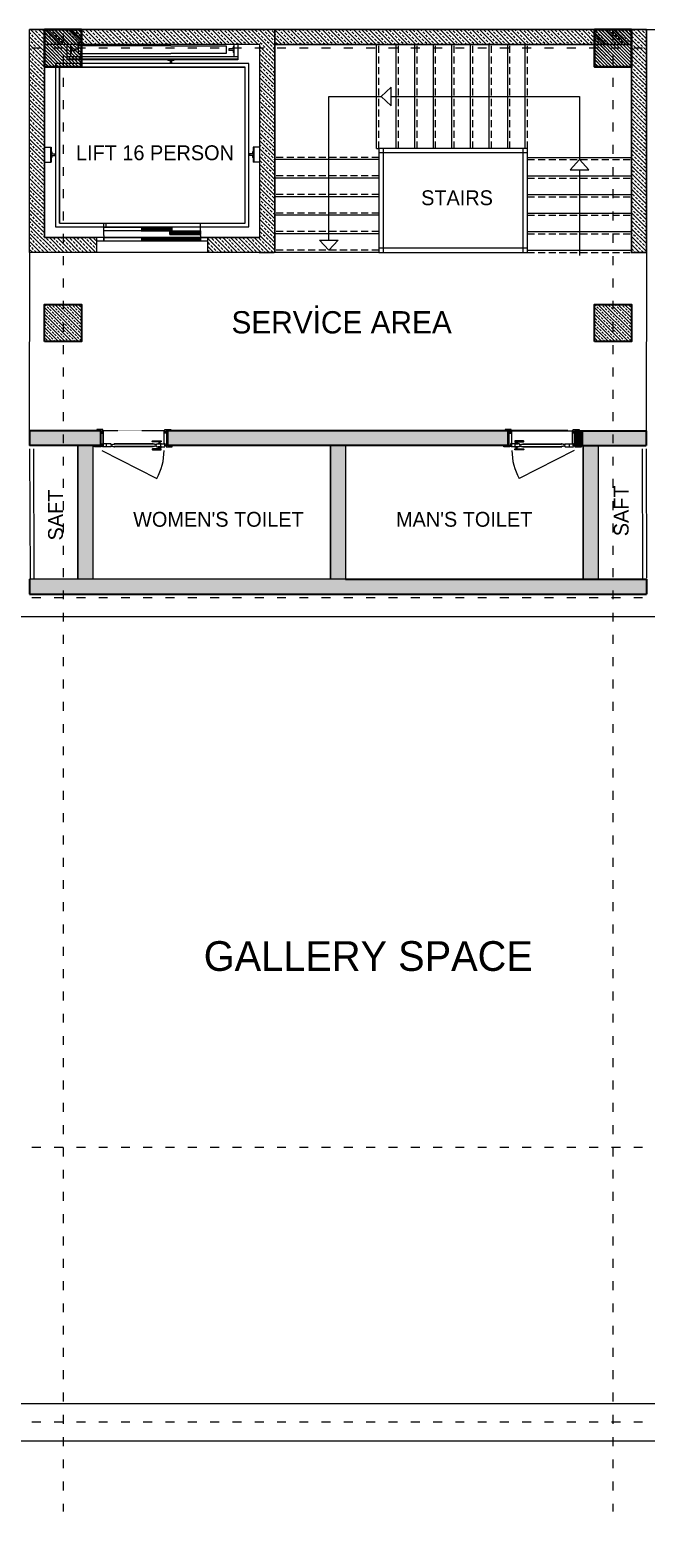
# Model space of a CAD drawing. Header units: millimetres. Extents: x 626118 to 667468, y 4481694 to 4492717.
# Drawn here: x 647510 to 648340, y 4482731 to 4484726 of the extents above; entities that cross this region are included whole.
import ezdxf

# ---------------------------------------------------------------- set-up
doc = ezdxf.new("R2010")
doc.units = ezdxf.units.MM
for name, pattern in [('ACAD_ISO03W100', [30, 12, -18]), ('DASHED', [19.05, 12.7, -6.35]), ('DUZ', [500, 500]), ('HIDDEN', [0.375, 0.25, -0.125])]:
    doc.linetypes.add(name, pattern=pattern)
doc.layers.get('0').update_dxf_attribs({"color": 1, "linetype": 'DUZ'})
for name, color, linetype in [('3K', 4, 'Continuous'), ('a-door', 2, 'Continuous'), ('GOLGE', 8, 'HIDDEN'), ('GÖLGE', 8, 'DASHED'), ('KAPIACI1', 252, 'Continuous'), ('KOLTAR_F', 145, 'Continuous'), ('LOGO', 7, 'Continuous'), ('TR', 8, 'Continuous')]:
    doc.layers.add(name, color=color, linetype=linetype)
for name, color, linetype, lineweight in [('A-ANNO-PATT-4', 173, 'Continuous', 5), ('Area', 41, 'Continuous', 25), ('DUVAR', 7, 'Continuous', 35), ('iç duvar', 7, 'Continuous', 50), ('KOLON_F', 3, 'Continuous', 35)]:
    doc.layers.add(name, color=color, linetype=linetype, lineweight=lineweight)
pattern_1 = [(360, (441055.067, 4685186.32), (8e-16, 1.5875), [])]

msp = doc.modelspace()

# ---------------------------------------------------------------- hatches: boundary and pattern name
h = msp.add_hatch()
h.set_pattern_fill('ANSI33', color=252, scale=30, angle=90)
h.set_pattern_definition([(135, (5167145.701, 3737933.228), (-5.303300859, -5.303300859), []), (135, (5167145.701, 3737938.531), (-5.303300859, -5.303300859), [3.75, -1.875])])
h.paths.add_polyline_path([(647599.54, 4484445.81), (647599.54, 4484425.81), (647509.54, 4484425.81), (647509.54, 4484725.81), (647839.54, 4484725.81), (647839.54, 4484425.81), (647749.54, 4484425.81), (647749.54, 4484445.81), (647819.54, 4484445.81), (647819.54, 4484705.81), (647529.54, 4484705.81), (647529.54, 4484445.81)])
h = msp.add_hatch()
h.set_pattern_fill('ANSI33', color=252, scale=30, angle=90)
h.set_pattern_definition([(135, (5168407.825, 3737933.228), (-5.303300859, -5.303300859), []), (135, (5168407.825, 3737938.531), (-5.303300859, -5.303300859), [3.75, -1.875])])
h.paths.add_polyline_path([(647839.54, 4484705.81), (647839.54, 4484725.81), (648339.54, 4484725.81), (648339.54, 4484425.81), (648319.54, 4484425.81), (648319.54, 4484705.81)])
h = msp.add_hatch(color=33)
h.dxf.hatch_style = 1
h.paths.add_polyline_path([(647596.35, 4484165.81), (647509.54, 4484165.81), (647509.54, 4484185.81), (647604.97, 4484185.81), (647604.82, 4484165.81)])
h = msp.add_hatch(color=33)
h.dxf.hatch_style = 1
h.paths.add_polyline_path([(647695.32, 4484185.81), (648153.76, 4484185.81), (648153.76, 4484165.81), (647695.32, 4484165.81)])
h = msp.add_hatch(color=33)
h.dxf.hatch_style = 1
h.paths.add_polyline_path([(648252.74, 4484165.81), (648254.54, 4484165.81), (648254.54, 4484185.81), (648244.11, 4484185.81), (648244.26, 4484165.81)])
h = msp.add_hatch(color=33)
h.dxf.hatch_style = 1
h.paths.add_polyline_path([(648254.07, 4484165.81), (648254.07, 4484185.81), (648339.07, 4484185.81), (648339.07, 4484165.81)])
h = msp.add_hatch(color=33)
h.dxf.hatch_style = 1
h.paths.add_polyline_path([(647574.54, 4484165.81), (647594.54, 4484165.81), (647594.54, 4483985.81), (647574.54, 4483985.81)])
h = msp.add_hatch(color=33)
h.dxf.hatch_style = 1
h.paths.add_polyline_path([(647914.54, 4484165.81), (647934.54, 4484165.81), (647934.54, 4483985.81), (647914.54, 4483985.81)])
h = msp.add_hatch(color=33)
h.dxf.hatch_style = 1
h.paths.add_polyline_path([(648254.54, 4484165.81), (648274.54, 4484165.81), (648274.54, 4483985.81), (648254.54, 4483985.81)])
msp.add_hatch(color=33).paths.add_polyline_path([(648339.54, 4483985.81), (647509.54, 4483985.81), (647509.54, 4483965.81), (648339.54, 4483965.81)])
at = {"layer": 'KOLTAR_F'}
h = msp.add_hatch(dxfattribs=at)
h.set_pattern_fill('ANSI33', color=256, angle=90, style=0)
h.set_pattern_definition([(135, (5151062.0106, 3824092.33), (-4.4901280605, -4.4901280605), []), (135, (5151062.0106, 3824096.8204), (-4.4901280605, -4.4901280605), [3.175, -1.5875])])
h.paths.add_polyline_path([(647579.54, 4484675.81), (647579.54, 4484725.81), (647529.54, 4484725.81), (647529.54, 4484675.81)])
h = msp.add_hatch(dxfattribs=at)
h.set_pattern_fill('ANSI33', color=256, angle=90, style=0)
h.set_pattern_definition([(135, (5151942.0106, 3824092.33), (-4.4901280605, -4.4901280605), []), (135, (5151942.0106, 3824096.8204), (-4.4901280605, -4.4901280605), [3.175, -1.5875])])
h.paths.add_polyline_path([(647529.54, 4484675.81), (647529.54, 4484725.81), (647579.54, 4484725.81), (647579.54, 4484675.81)])
h = msp.add_hatch(dxfattribs=at)
h.set_pattern_fill('ANSI33', color=256, angle=90, style=0)
h.set_pattern_definition([(135, (5151802.0106, 3824092.33), (-4.4901280605, -4.4901280605), []), (135, (5151802.0106, 3824096.8204), (-4.4901280605, -4.4901280605), [3.175, -1.5875])])
h.paths.add_polyline_path([(648319.54, 4484675.81), (648319.54, 4484725.81), (648269.54, 4484725.81), (648269.54, 4484675.81)])
h = msp.add_hatch(dxfattribs=at)
h.set_pattern_fill('ANSI33', color=256, angle=90, style=0)
h.set_pattern_definition([(135, (5152682.0106, 3824092.33), (-4.4901280605, -4.4901280605), []), (135, (5152682.0106, 3824096.8204), (-4.4901280605, -4.4901280605), [3.175, -1.5875])])
h.paths.add_polyline_path([(648269.54, 4484675.81), (648269.54, 4484725.81), (648319.54, 4484725.81), (648319.54, 4484675.81)])
h = msp.add_hatch(dxfattribs=at)
h.set_pattern_fill('ANSI33', color=256, angle=90, style=0)
h.set_pattern_definition([(135, (5151942.0106, 3823722.33), (-4.4901280605, -4.4901280605), []), (135, (5151942.0106, 3823726.8204), (-4.4901280605, -4.4901280605), [3.175, -1.5875])])
h.paths.add_polyline_path([(647529.54, 4484305.81), (647529.54, 4484355.81), (647579.54, 4484355.81), (647579.54, 4484305.81)])
h = msp.add_hatch(dxfattribs=at)
h.set_pattern_fill('ANSI33', color=256, angle=90, style=0)
h.set_pattern_definition([(135, (5152682.0106, 3823722.33), (-4.4901280605, -4.4901280605), []), (135, (5152682.0106, 3823726.8204), (-4.4901280605, -4.4901280605), [3.175, -1.5875])])
h.paths.add_polyline_path([(648269.54, 4484305.81), (648269.54, 4484355.81), (648319.54, 4484355.81), (648319.54, 4484305.81)])
at = {"layer": 'TR'}
h = msp.add_hatch(dxfattribs=at)
h.set_pattern_fill('LINE', color=256, scale=0.5, angle=360, style=0)
h.set_pattern_definition(pattern_1)
h.paths.add_polyline_path([(647701.04, 4484459.81), (647701.04, 4484454.81), (647698.04, 4484454.81), (647659.54, 4484454.81), (647659.54, 4484459.81)])
h.paths.add_polyline_path([(647739.54, 4484454.81), (647739.54, 4484449.81), (647698.04, 4484449.81), (647698.04, 4484454.81)])
h = msp.add_hatch(dxfattribs=at)
h.set_pattern_fill('LINE', color=256, scale=0.5, angle=360, style=0)
h.set_pattern_definition(pattern_1)
h.paths.add_polyline_path([(647739.54, 4484445.81), (647739.54, 4484440.81), (647659.54, 4484440.81), (647659.54, 4484445.81)])

# ---------------------------------------------------------------- linework, layer by layer
at = {"color": 232, "linetype": 'ACAD_ISO03W100'}
for p, q in [((647554.54, 4485860.81), (647554.54, 4482730.81)), ((648294.54, 4485860.81), (648294.54, 4482730.81)), ((649894.54, 4484700.81), (645954.54, 4484700.81)), ((649894.54, 4483960.81), (645954.54, 4483960.81)), ((649894.54, 4483220.81), (645954.54, 4483220.81)), ((649894.54, 4482850.81), (645954.54, 4482850.81))]:
    msp.add_line(p, q, dxfattribs=at)
at = {"color": 7}
for p, q in [((648339.54, 4484725.81), (647509.54, 4484725.81)), ((647839.54, 4484425.81), (647839.54, 4484725.81)), ((647839.54, 4484425.81), (647839.54, 4484725.81)), ((648339.54, 4484725.81), (648339.54, 4484425.81)), ((647819.54, 4484705.81), (647529.54, 4484705.81)), ((647529.54, 4484445.81), (647529.54, 4484705.81)), ((647819.54, 4484445.81), (647819.54, 4484705.81)), ((647839.54, 4484705.81), (648319.54, 4484705.81)), ((648319.54, 4484705.81), (648319.54, 4484425.81)), ((647819.54, 4484445.81), (647529.54, 4484445.81)), ((647839.54, 4484425.81), (647509.54, 4484425.81)), ((647818.59, 4484425.81), (647838.59, 4484425.81)), ((648319.07, 4484425.81), (648339.07, 4484425.81)), ((647605.32, 4484165.81), (647605.32, 4484185.81)), ((647695.32, 4484165.81), (647695.32, 4484185.81)), ((648153.76, 4484165.81), (648153.76, 4484185.81)), ((648243.76, 4484165.81), (648243.76, 4484185.81))]:
    msp.add_line(p, q, dxfattribs=at)
at = {"color": 0, "lineweight": 18, "ltscale": 40}
for p, q in [((647839.54, 4484725.81), (647509.54, 4484725.81)), ((647839.54, 4484425.81), (647839.54, 4484725.81)), ((647839.54, 4484725.81), (647839.54, 4484425.81)), ((647819.54, 4484705.81), (647529.54, 4484705.81)), ((647529.54, 4484705.81), (647529.54, 4484445.81)), ((647819.54, 4484445.81), (647819.54, 4484705.81)), ((647599.54, 4484445.81), (647529.54, 4484445.81)), ((647819.54, 4484445.81), (647749.54, 4484445.81)), ((647599.54, 4484425.81), (647509.54, 4484425.81)), ((647839.54, 4484425.81), (647749.54, 4484425.81))]:
    msp.add_line(p, q, dxfattribs=at)
at = {"color": 30}
for p, q in [((647605.32, 4484185.81), (647605.32, 4484165.81)), ((648243.76, 4484185.81), (648243.76, 4484165.81))]:
    msp.add_line(p, q, dxfattribs=at)
at = {"color": 7}
for points in [[(647599.54, 4484445.81), (647599.54, 4484425.81), (647509.54, 4484425.81), (647509.54, 4484725.81), (647839.54, 4484725.81), (647839.54, 4484425.81), (647749.54, 4484425.81), (647749.54, 4484445.81), (647819.54, 4484445.81), (647819.54, 4484705.81), (647529.54, 4484705.81), (647529.54, 4484445.81), (647599.54, 4484445.81)], [(647839.54, 4484705.81), (647839.54, 4484725.81), (648339.54, 4484725.81), (648339.54, 4484425.81), (648319.54, 4484425.81), (648319.54, 4484705.81), (647839.54, 4484705.81)]]:
    msp.add_lwpolyline(points, dxfattribs=at)
at = {"color": 0, "lineweight": 18, "ltscale": 40}
for points in [[(647804.54, 4484680.33), (647544.54, 4484680.33), (647544.54, 4484460.33), (647804.54, 4484460.33)], [(647799.54, 4484675.33), (647549.54, 4484675.33), (647549.54, 4484465.33), (647799.54, 4484465.33)]]:
    msp.add_lwpolyline(points, close=True, dxfattribs=at)
at = {"layer": '3K'}
for p, q in [((647559.54, 4484705.43), (647559.54, 4484685.09)), ((647564.54, 4484705.43), (647564.54, 4484689.36)), ((647564.54, 4484702.86), (647565.54, 4484702.86)), ((647565.54, 4484702.86), (647565.54, 4484699.86)), ((647783.54, 4484702.86), (647783.54, 4484699.86)), ((647784.54, 4484702.86), (647783.54, 4484702.86)), ((647784.54, 4484705.43), (647784.54, 4484689.36)), ((647789.54, 4484705.43), (647789.54, 4484685.09)), ((647789.54, 4484689.36), (647559.54, 4484689.36)), ((647789.54, 4484686.09), (647559.54, 4484686.09)), ((647789.54, 4484685.09), (647559.54, 4484685.09)), ((647564.54, 4484694.86), (647565.54, 4484694.86)), ((647565.54, 4484699.86), (647571.54, 4484699.86)), ((647565.54, 4484697.86), (647571.54, 4484697.86)), ((647565.54, 4484697.86), (647565.54, 4484694.86)), ((647571.54, 4484699.86), (647571.54, 4484697.86)), ((647695.54, 4484685.09), (647695.54, 4484684.09)), ((647698.54, 4484684.09), (647695.54, 4484684.09)), ((647698.54, 4484684.09), (647698.54, 4484680.77)), ((647700.54, 4484680.77), (647698.54, 4484680.77)), ((647700.54, 4484684.09), (647700.54, 4484680.77)), ((647703.54, 4484684.09), (647700.54, 4484684.09)), ((647703.54, 4484685.09), (647703.54, 4484684.09)), ((647783.54, 4484699.86), (647777.54, 4484699.86)), ((647777.54, 4484699.86), (647777.54, 4484697.86)), ((647783.54, 4484697.86), (647777.54, 4484697.86)), ((647783.54, 4484697.86), (647783.54, 4484694.86)), ((647784.54, 4484694.86), (647783.54, 4484694.86)), ((647549.54, 4484465.33), (647549.54, 4484675.33)), ((647549.54, 4484675.33), (647799.54, 4484675.33)), ((647799.54, 4484465.33), (647799.54, 4484675.33)), ((647529.54, 4484567.45), (647538.6, 4484567.45)), ((647537.6, 4484567.45), (647537.6, 4484547.45)), ((647538.6, 4484567.45), (647538.6, 4484547.45)), ((647538.6, 4484561.45), (647539.6, 4484561.45)), ((647539.6, 4484561.45), (647539.6, 4484558.45)), ((647810.48, 4484561.45), (647809.48, 4484561.45)), ((647809.48, 4484561.45), (647809.48, 4484558.45)), ((647819.54, 4484567.45), (647810.48, 4484567.45)), ((647810.48, 4484567.45), (647810.48, 4484547.45)), ((647811.48, 4484567.45), (647811.48, 4484547.45)), ((647529.54, 4484547.45), (647538.6, 4484547.45)), ((647538.6, 4484553.45), (647539.6, 4484553.45)), ((647539.6, 4484558.45), (647543.6, 4484558.45)), ((647539.6, 4484556.45), (647539.6, 4484553.45)), ((647539.6, 4484556.45), (647543.6, 4484556.45)), ((647543.6, 4484558.45), (647543.6, 4484556.45)), ((647809.48, 4484558.45), (647805.48, 4484558.45)), ((647805.48, 4484558.45), (647805.48, 4484556.45)), ((647809.48, 4484556.45), (647805.48, 4484556.45)), ((647809.48, 4484556.45), (647809.48, 4484553.45)), ((647810.48, 4484553.45), (647809.48, 4484553.45)), ((647819.54, 4484547.45), (647810.48, 4484547.45)), ((647549.54, 4484465.33), (647799.54, 4484465.33)), ((647609.54, 4484448.81), (647609.54, 4484465.33)), ((647612.54, 4484459.81), (647612.54, 4484465.33)), ((647739.54, 4484448.81), (647739.54, 4484465.33)), ((647621.27, 4484445.81), (647599.54, 4484445.81)), ((647621.27, 4484440.81), (647599.54, 4484440.81)), ((647609.54, 4484448.81), (647609.54, 4484440.81)), ((647609.54, 4484440.81), (647609.54, 4484445.81)), ((647739.54, 4484448.81), (647739.54, 4484440.81))]:
    msp.add_line(p, q, dxfattribs=at)
for points in [[(647699.54, 4484703.86), (647575.04, 4484703.86), (647575.04, 4484693.86), (647699.54, 4484693.86)], [(647699.54, 4484703.86), (647774.04, 4484703.86), (647774.04, 4484693.86), (647699.54, 4484693.86)], [(647749.54, 4484440.81), (647609.54, 4484440.81), (647609.54, 4484445.81), (647749.54, 4484445.81)]]:
    msp.add_lwpolyline(points, dxfattribs=at)
for points in [[(647701.04, 4484454.81), (647609.54, 4484454.81), (647609.54, 4484459.81), (647701.04, 4484459.81)], [(647739.54, 4484449.81), (647698.04, 4484449.81), (647698.04, 4484454.81), (647739.54, 4484454.81)]]:
    msp.add_lwpolyline(points, close=True, dxfattribs=at)
at = {"layer": 'A-ANNO-PATT-4'}
msp.add_line((647976.54, 4484565.81), (647979.54, 4484565.81), dxfattribs=at)
for points in [[(647996.28, 4484635.81), (647996.28, 4484648.27), (647982.54, 4484635.81), (647996.28, 4484623.35), (647996.28, 4484635.81), (648249.54, 4484635.81), (648249.54, 4484550.81)], [(647912.24, 4484442.55), (647924.7, 4484442.55), (647912.24, 4484428.81), (647899.78, 4484442.55), (647912.24, 4484442.55), (647912.24, 4484635.81), (647982.54, 4484635.81)], [(648249.54, 4484537.07), (648262, 4484537.07), (648249.54, 4484550.81), (648237.08, 4484537.07), (648249.54, 4484537.07), (648249.54, 4484421.64)]]:
    msp.add_lwpolyline(points, dxfattribs=at)
at = {"layer": 'a-door'}
for p, q in [((647600.07, 4484187.61), (647600.07, 4484185.81)), ((647608.07, 4484187.61), (647600.07, 4484187.61)), ((647606.27, 4484185.81), (647600.07, 4484185.81)), ((647604.97, 4484185.81), (647606.27, 4484185.81)), ((647605.32, 4484165.81), (647605.32, 4484185.81)), ((647606.27, 4484182.61), (647606.27, 4484185.81)), ((647606.27, 4484182.61), (647608.07, 4484182.61)), ((647608.07, 4484182.61), (647608.07, 4484187.61)), ((647608.07, 4484185.81), (647609.37, 4484185.81)), ((647608.52, 4484185.5), (647608.07, 4484185.5)), ((647608.52, 4484168.51), (647608.52, 4484185.5)), ((647608.82, 4484168.21), (647608.82, 4484185.81)), ((647691.53, 4484185.81), (647690.23, 4484185.81)), ((647690.48, 4484168.21), (647690.48, 4484185.81)), ((647690.78, 4484185.5), (647691.53, 4484185.5)), ((647690.78, 4484168.51), (647690.78, 4484185.5)), ((647691.53, 4484187.61), (647699.53, 4484187.61)), ((647691.53, 4484182.61), (647691.53, 4484187.61)), ((647691.53, 4484182.61), (647691.53, 4484187.61)), ((647693.33, 4484182.61), (647691.53, 4484182.61)), ((647693.33, 4484182.61), (647691.53, 4484182.61)), ((647693.33, 4484185.81), (647699.53, 4484185.81)), ((647694.63, 4484185.81), (647693.33, 4484185.81)), ((647693.33, 4484182.61), (647693.33, 4484185.81)), ((647693.33, 4484182.61), (647693.33, 4484185.81)), ((647694.63, 4484185.81), (647693.33, 4484185.81)), ((647693.98, 4484165.81), (647693.98, 4484185.81)), ((647699.53, 4484187.61), (647699.53, 4484185.81)), ((647699.53, 4484187.61), (647699.53, 4484185.81)), ((648157.56, 4484187.61), (648149.56, 4484187.61)), ((648149.56, 4484187.61), (648149.56, 4484185.81)), ((648149.56, 4484187.61), (648149.56, 4484185.81)), ((648155.76, 4484185.81), (648149.56, 4484185.81)), ((648154.46, 4484185.81), (648155.76, 4484185.81)), ((648154.46, 4484185.81), (648155.76, 4484185.81)), ((648155.11, 4484165.81), (648155.11, 4484185.81)), ((648155.76, 4484182.61), (648155.76, 4484185.81)), ((648155.76, 4484182.61), (648155.76, 4484185.81)), ((648155.76, 4484182.61), (648157.56, 4484182.61)), ((648155.76, 4484182.61), (648157.56, 4484182.61)), ((648157.56, 4484182.61), (648157.56, 4484187.61)), ((648157.56, 4484182.61), (648157.56, 4484187.61)), ((648157.56, 4484185.81), (648158.86, 4484185.81)), ((648158.31, 4484185.5), (648157.56, 4484185.5)), ((648158.31, 4484168.51), (648158.31, 4484185.5)), ((648158.61, 4484168.21), (648158.61, 4484185.81)), ((648241.01, 4484185.81), (648239.71, 4484185.81)), ((648240.26, 4484168.21), (648240.26, 4484185.81)), ((648240.56, 4484185.5), (648241.01, 4484185.5)), ((648240.56, 4484168.51), (648240.56, 4484185.5)), ((648241.01, 4484182.61), (648241.01, 4484187.61)), ((648241.01, 4484187.61), (648249.01, 4484187.61)), ((648242.81, 4484182.61), (648241.01, 4484182.61)), ((648244.11, 4484185.81), (648242.81, 4484185.81)), ((648242.81, 4484182.61), (648242.81, 4484185.81)), ((648242.81, 4484185.81), (648249.01, 4484185.81)), ((648243.76, 4484165.81), (648243.76, 4484185.81)), ((648249.01, 4484187.61), (648249.01, 4484185.81)), ((647604.82, 4484165.81), (647605.32, 4484165.81)), ((647605.62, 4484166.12), (647607.52, 4484166.12)), ((647605.62, 4484165.81), (647607.82, 4484165.81)), ((647607.42, 4484165.81), (647608.12, 4484165.81)), ((647607.86, 4484164.01), (647607.42, 4484165.81)), ((647607.5, 4484165.51), (647608.42, 4484165.51)), ((647607.52, 4484166.12), (647607.52, 4484168.51)), ((647608.52, 4484168.51), (647607.52, 4484168.51)), ((647618.55, 4484164.31), (647607.79, 4484164.31)), ((647607.82, 4484165.81), (647607.82, 4484168.21)), ((647608.82, 4484168.21), (647607.82, 4484168.21)), ((647618.95, 4484164.01), (647607.86, 4484164.01)), ((647618.95, 4484168.21), (647608.12, 4484168.21)), ((647608.12, 4484168.21), (647608.12, 4484165.81)), ((647618.55, 4484167.91), (647608.42, 4484167.91)), ((647608.42, 4484167.91), (647608.42, 4484165.51)), ((647613.17, 4484164.31), (647613.17, 4484167.91)), ((647618.95, 4484167.91), (647618.95, 4484168.21)), ((647618.95, 4484164.31), (647618.95, 4484164.01)), ((647619.55, 4484167.31), (647619.78, 4484167.31)), ((647619.55, 4484166.71), (647619.55, 4484166.91)), ((647619.85, 4484166.71), (647619.55, 4484166.71)), ((647619.55, 4484165.51), (647619.55, 4484165.31)), ((647619.85, 4484165.51), (647619.55, 4484165.51)), ((647619.55, 4484164.91), (647619.78, 4484164.91)), ((647619.78, 4484167.11), (647619.78, 4484167.31)), ((647619.78, 4484167.11), (647619.93, 4484167.11)), ((647619.78, 4484165.11), (647619.93, 4484165.11)), ((647619.78, 4484165.11), (647619.78, 4484164.91)), ((647619.85, 4484166.71), (647623.75, 4484167.71)), ((647619.85, 4484165.51), (647623.75, 4484164.51)), ((647619.93, 4484167.11), (647623.35, 4484167.98)), ((647619.93, 4484165.11), (647623.35, 4484164.23)), ((647675.54, 4484168.21), (647623.35, 4484168.21)), ((647623.35, 4484168.21), (647623.75, 4484168.21)), ((647623.35, 4484168.21), (647623.35, 4484167.98)), ((647623.35, 4484168.21), (647623.35, 4484167.98)), ((647623.35, 4484164.01), (647623.35, 4484164.23)), ((647623.35, 4484164.01), (647623.35, 4484164.23)), ((647675.54, 4484164.01), (647623.35, 4484164.01)), ((647623.35, 4484164.01), (647623.75, 4484164.01)), ((647675.54, 4484167.81), (647623.75, 4484167.81)), ((647623.75, 4484167.81), (647623.75, 4484167.71)), ((647623.75, 4484164.41), (647623.75, 4484164.51)), ((647675.54, 4484164.41), (647623.75, 4484164.41)), ((647675.94, 4484168.21), (647675.54, 4484168.21)), ((647675.54, 4484167.81), (647675.54, 4484167.71)), ((647679.44, 4484166.71), (647675.54, 4484167.71)), ((647679.44, 4484165.51), (647675.54, 4484164.51)), ((647675.54, 4484164.41), (647675.54, 4484164.51)), ((647675.94, 4484164.01), (647675.54, 4484164.01)), ((647675.94, 4484168.21), (647675.94, 4484167.98)), ((647675.94, 4484168.21), (647675.94, 4484167.98)), ((647679.37, 4484167.11), (647675.94, 4484167.98)), ((647679.37, 4484165.11), (647675.94, 4484164.23)), ((647675.94, 4484164.01), (647675.94, 4484164.23)), ((647675.94, 4484164.01), (647675.94, 4484164.23)), ((647679.52, 4484167.11), (647679.37, 4484167.11)), ((647679.52, 4484165.11), (647679.37, 4484165.11)), ((647679.44, 4484166.71), (647679.74, 4484166.71)), ((647679.44, 4484165.51), (647679.74, 4484165.51)), ((647679.74, 4484167.31), (647679.52, 4484167.31)), ((647679.52, 4484167.11), (647679.52, 4484167.31)), ((647679.52, 4484165.11), (647679.52, 4484164.91)), ((647679.74, 4484164.91), (647679.52, 4484164.91)), ((647679.74, 4484166.71), (647679.74, 4484166.91)), ((647679.74, 4484165.51), (647679.74, 4484165.31)), ((647680.34, 4484168.21), (647691.18, 4484168.21)), ((647680.34, 4484167.91), (647680.34, 4484168.21)), ((647680.34, 4484164.31), (647680.34, 4484164.01)), ((647680.34, 4484164.01), (647691.43, 4484164.01)), ((647680.74, 4484167.91), (647690.88, 4484167.91)), ((647680.74, 4484164.31), (647691.51, 4484164.31)), ((647686.13, 4484164.31), (647686.13, 4484167.91)), ((647690.48, 4484168.21), (647691.48, 4484168.21)), ((647690.78, 4484168.51), (647691.78, 4484168.51)), ((647690.88, 4484167.91), (647690.88, 4484165.51)), ((647691.8, 4484165.51), (647690.88, 4484165.51)), ((647691.18, 4484168.21), (647691.18, 4484165.81)), ((647691.88, 4484165.81), (647691.18, 4484165.81)), ((647691.43, 4484164.01), (647691.88, 4484165.81)), ((647691.48, 4484165.81), (647691.48, 4484168.21)), ((647693.68, 4484165.81), (647691.48, 4484165.81)), ((647691.78, 4484166.12), (647691.78, 4484168.51)), ((647693.68, 4484166.12), (647691.78, 4484166.12)), ((648155.41, 4484166.12), (648157.31, 4484166.12)), ((648155.41, 4484165.81), (648157.61, 4484165.81)), ((648157.65, 4484164.01), (648157.21, 4484165.81)), ((648157.21, 4484165.81), (648157.91, 4484165.81)), ((648157.28, 4484165.51), (648158.21, 4484165.51)), ((648158.31, 4484168.51), (648157.31, 4484168.51)), ((648157.31, 4484166.12), (648157.31, 4484168.51)), ((648168.34, 4484164.31), (648157.58, 4484164.31)), ((648158.61, 4484168.21), (648157.61, 4484168.21)), ((648157.61, 4484165.81), (648157.61, 4484168.21)), ((648168.74, 4484164.01), (648157.65, 4484164.01)), ((648168.74, 4484168.21), (648157.91, 4484168.21)), ((648157.91, 4484168.21), (648157.91, 4484165.81)), ((648168.34, 4484167.91), (648158.21, 4484167.91)), ((648158.21, 4484167.91), (648158.21, 4484165.51)), ((648162.96, 4484164.31), (648162.96, 4484167.91)), ((648168.74, 4484167.91), (648168.74, 4484168.21)), ((648168.74, 4484164.31), (648168.74, 4484164.01)), ((648169.34, 4484167.31), (648169.57, 4484167.31)), ((648169.34, 4484166.71), (648169.34, 4484166.91)), ((648169.64, 4484166.71), (648169.34, 4484166.71)), ((648169.34, 4484165.51), (648169.34, 4484165.31)), ((648169.64, 4484165.51), (648169.34, 4484165.51)), ((648169.34, 4484164.91), (648169.57, 4484164.91)), ((648169.57, 4484167.11), (648169.57, 4484167.31)), ((648169.57, 4484167.11), (648169.72, 4484167.11)), ((648169.57, 4484165.11), (648169.72, 4484165.11)), ((648169.57, 4484165.11), (648169.57, 4484164.91)), ((648169.64, 4484166.71), (648173.54, 4484167.71)), ((648169.64, 4484165.51), (648173.54, 4484164.51)), ((648169.72, 4484167.11), (648173.14, 4484167.98)), ((648169.72, 4484165.11), (648173.14, 4484164.23)), ((648173.14, 4484168.21), (648173.54, 4484168.21)), ((648173.14, 4484168.21), (648173.14, 4484167.98)), ((648173.14, 4484168.21), (648173.14, 4484167.98)), ((648173.14, 4484164.01), (648173.14, 4484164.23)), ((648173.14, 4484164.01), (648173.14, 4484164.23)), ((648173.14, 4484164.01), (648173.54, 4484164.01)), ((648173.54, 4484168.21), (648225.73, 4484168.21)), ((648173.54, 4484167.81), (648225.33, 4484167.81)), ((648173.54, 4484167.81), (648173.54, 4484167.71)), ((648173.54, 4484164.41), (648173.54, 4484164.51)), ((648173.54, 4484164.41), (648225.33, 4484164.41)), ((648173.54, 4484164.01), (648225.73, 4484164.01)), ((648225.73, 4484168.21), (648225.33, 4484168.21)), ((648225.33, 4484167.81), (648225.33, 4484167.71)), ((648229.23, 4484166.71), (648225.33, 4484167.71)), ((648229.23, 4484165.51), (648225.33, 4484164.51)), ((648225.33, 4484164.41), (648225.33, 4484164.51)), ((648225.73, 4484164.01), (648225.33, 4484164.01)), ((648225.73, 4484168.21), (648225.73, 4484167.98)), ((648225.73, 4484168.21), (648225.73, 4484167.98)), ((648229.16, 4484167.11), (648225.73, 4484167.98)), ((648229.16, 4484165.11), (648225.73, 4484164.23)), ((648225.73, 4484164.01), (648225.73, 4484164.23)), ((648225.73, 4484164.01), (648225.73, 4484164.23)), ((648229.31, 4484167.11), (648229.16, 4484167.11)), ((648229.31, 4484165.11), (648229.16, 4484165.11)), ((648229.23, 4484166.71), (648229.53, 4484166.71)), ((648229.23, 4484165.51), (648229.53, 4484165.51)), ((648229.53, 4484167.31), (648229.31, 4484167.31)), ((648229.31, 4484167.11), (648229.31, 4484167.31)), ((648229.31, 4484165.11), (648229.31, 4484164.91)), ((648229.53, 4484164.91), (648229.31, 4484164.91)), ((648229.53, 4484166.71), (648229.53, 4484166.91)), ((648229.53, 4484165.51), (648229.53, 4484165.31)), ((648230.13, 4484168.21), (648240.96, 4484168.21)), ((648230.13, 4484167.91), (648230.13, 4484168.21)), ((648230.13, 4484164.31), (648230.13, 4484164.01)), ((648230.13, 4484164.01), (648241.22, 4484164.01)), ((648230.53, 4484167.91), (648240.66, 4484167.91)), ((648230.53, 4484164.31), (648241.3, 4484164.31)), ((648235.91, 4484164.31), (648235.91, 4484167.91)), ((648240.26, 4484168.21), (648241.26, 4484168.21)), ((648240.56, 4484168.51), (648241.56, 4484168.51)), ((648240.66, 4484167.91), (648240.66, 4484165.51)), ((648241.59, 4484165.51), (648240.66, 4484165.51)), ((648240.96, 4484168.21), (648240.96, 4484165.81)), ((648241.66, 4484165.81), (648240.96, 4484165.81)), ((648241.22, 4484164.01), (648241.66, 4484165.81)), ((648241.26, 4484165.81), (648241.26, 4484168.21)), ((648243.46, 4484165.81), (648241.26, 4484165.81)), ((648241.56, 4484166.12), (648241.56, 4484168.51)), ((648243.46, 4484166.12), (648241.56, 4484166.12)), ((648244.26, 4484165.81), (648243.76, 4484165.81))]:
    msp.add_line(p, q, dxfattribs=at)
for points in [[(647605.37, 4484165.81), (647605.87, 4484165.81), (647605.87, 4484164.01), (647596.88, 4484164.01), (647596.88, 4484165.81), (647605.07, 4484165.81)], [(647693.68, 4484165.81), (647693.18, 4484165.81), (647693.18, 4484164.01), (647701.18, 4484164.01), (647701.18, 4484165.81), (647693.98, 4484165.81)], [(648155.41, 4484165.81), (648155.91, 4484165.81), (648155.91, 4484164.01), (648147.91, 4484164.01), (648147.91, 4484165.81), (648155.11, 4484165.81)], [(648243.71, 4484165.81), (648243.21, 4484165.81), (648243.21, 4484164.01), (648252.21, 4484164.01), (648252.21, 4484165.81), (648244.01, 4484165.81)]]:
    msp.add_lwpolyline(points, dxfattribs=at)
for points in [[(647605.32, 4484166.56), (647605.62, 4484166.56), (647605.62, 4484165.06), (647605.32, 4484165.06)], [(647686.88, 4484168.71), (647686.88, 4484168.21), (647681.88, 4484168.21), (647681.88, 4484168.71)], [(647686.88, 4484163.51), (647686.88, 4484164.01), (647681.88, 4484164.01), (647681.88, 4484163.51)], [(647684.88, 4484170.71), (647684.88, 4484168.71), (647683.88, 4484168.71), (647683.88, 4484170.71)], [(647684.88, 4484161.51), (647684.88, 4484163.51), (647683.88, 4484163.51), (647683.88, 4484161.51)], [(647693.98, 4484166.56), (647693.68, 4484166.56), (647693.68, 4484165.06), (647693.98, 4484165.06)], [(647693.98, 4484166.56), (647693.68, 4484166.56), (647693.68, 4484165.06), (647693.98, 4484165.06)], [(648155.11, 4484166.56), (648155.41, 4484166.56), (648155.41, 4484165.06), (648155.11, 4484165.06)], [(648155.11, 4484166.56), (648155.41, 4484166.56), (648155.41, 4484165.06), (648155.11, 4484165.06)], [(648162.21, 4484168.71), (648162.21, 4484168.21), (648167.21, 4484168.21), (648167.21, 4484168.71)], [(648162.21, 4484163.51), (648162.21, 4484164.01), (648167.21, 4484164.01), (648167.21, 4484163.51)], [(648164.21, 4484170.71), (648164.21, 4484168.71), (648165.21, 4484168.71), (648165.21, 4484170.71)], [(648164.21, 4484161.51), (648164.21, 4484163.51), (648165.21, 4484163.51), (648165.21, 4484161.51)], [(648243.76, 4484166.56), (648243.46, 4484166.56), (648243.46, 4484165.06), (648243.76, 4484165.06)]]:
    msp.add_lwpolyline(points, close=True, dxfattribs=at)
for points in [[(647686.58, 4484171.51), (647686.58, 4484171.41, -0.4142136), (647685.88, 4484170.71), (647675.28, 4484170.71, -0.4142136), (647674.58, 4484171.41), (647674.58, 4484171.51, -0.4142136), (647675.28, 4484172.21), (647685.88, 4484172.21, -0.4142136)], [(647686.58, 4484160.71), (647686.58, 4484160.81, 0.4142136), (647685.88, 4484161.51), (647675.28, 4484161.51, 0.4142136), (647674.58, 4484160.81), (647674.58, 4484160.71, 0.4142136), (647675.28, 4484160.01), (647685.88, 4484160.01, 0.4142136)], [(648162.51, 4484171.51), (648162.51, 4484171.41, 0.4142136), (648163.21, 4484170.71), (648173.81, 4484170.71, 0.4142136), (648174.51, 4484171.41), (648174.51, 4484171.51, 0.4142136), (648173.81, 4484172.21), (648163.21, 4484172.21, 0.4142136)], [(648162.51, 4484160.71), (648162.51, 4484160.81, -0.4142136), (648163.21, 4484161.51), (648173.81, 4484161.51, -0.4142136), (648174.51, 4484160.81), (648174.51, 4484160.71, -0.4142136), (648173.81, 4484160.01), (648163.21, 4484160.01, -0.4142136)]]:
    msp.add_lwpolyline(points, format="xyb", close=True, dxfattribs=at)
for centre in [(647606.98, 4484165.31), (648242.11, 4484165.31)]:
    msp.add_circle(centre, 0.5, dxfattribs=at)
for centre, radius, start, end in [((647619.55, 4484167.91), 1, 180, 270), ((647619.55, 4484164.31), 1, 90, 180), ((647619.55, 4484167.91), 0.6, 180, 270), ((647619.55, 4484164.31), 0.6, 90, 180), ((647679.74, 4484167.91), 1, 270, 0), ((647679.74, 4484167.91), 0.6, 270, 0), ((647679.74, 4484164.31), 1, 0, 90), ((647679.74, 4484164.31), 0.6, 0, 90), ((648169.34, 4484167.91), 1, 180, 270), ((648169.34, 4484164.31), 1, 90, 180), ((648169.34, 4484167.91), 0.6, 180, 270), ((648169.34, 4484164.31), 0.6, 90, 180), ((648229.53, 4484167.91), 0.6, 270, 0), ((648229.53, 4484167.91), 1, 270, 0), ((648229.53, 4484164.31), 1, 0, 90), ((648229.53, 4484164.31), 0.6, 0, 90)]:
    msp.add_arc(centre, radius, start, end, dxfattribs=at)
at = {"layer": 'Area'}
for p, q in [((648339.54, 4484425.81), (648339.54, 4484679.81)), ((648179.54, 4484565.81), (647979.54, 4484565.81)), ((647979.54, 4484565.81), (647979.54, 4484425.81)), ((647985.54, 4484565.81), (647985.54, 4484425.81)), ((648173.54, 4484425.81), (648173.54, 4484565.81)), ((648179.54, 4484425.81), (648179.54, 4484565.81)), ((648179.54, 4484559.81), (647979.54, 4484559.81)), ((647979.54, 4484431.81), (648179.54, 4484431.81)), ((647979.54, 4484425.81), (648179.54, 4484425.81))]:
    msp.add_line(p, q, dxfattribs=at)
for points in [[(648339.54, 4484425.81), (648339.54, 4484725.81), (647909.54, 4484725.81)], [(648319.54, 4484725.81), (648339.54, 4484725.81), (648339.54, 4484425.81)]]:
    msp.add_lwpolyline(points, dxfattribs=at)
at = {"layer": 'DUVAR'}
for p, q in [((647509.54, 4484185.81), (647509.54, 4484165.81)), ((647594.54, 4484185.81), (647509.54, 4484185.81)), ((647604.97, 4484185.81), (647594.54, 4484185.81)), ((647605.32, 4484165.81), (647605.32, 4484185.81)), ((647605.32, 4484165.81), (647605.32, 4484185.81)), ((648234.07, 4484185.81), (647695.32, 4484185.81)), ((647695.32, 4484165.81), (647695.32, 4484185.81)), ((648153.76, 4484165.81), (648153.76, 4484185.81)), ((648243.76, 4484165.81), (648243.76, 4484185.81)), ((648243.76, 4484165.81), (648243.76, 4484185.81)), ((648244.11, 4484185.81), (648254.54, 4484185.81)), ((648254.07, 4484185.81), (648339.07, 4484185.81)), ((648339.07, 4484185.81), (648339.07, 4484165.81)), ((647594.54, 4484165.81), (647509.54, 4484165.81)), ((647604.82, 4484165.81), (647594.54, 4484165.81)), ((648153.76, 4484165.81), (647695.32, 4484165.81)), ((648244.26, 4484165.81), (648254.54, 4484165.81)), ((648254.07, 4484165.81), (648339.07, 4484165.81)), ((647509.54, 4483985.81), (647509.54, 4483965.81)), ((647934.54, 4483985.81), (648339.54, 4483985.81)), ((648339.54, 4483985.81), (648339.54, 4483965.81)), ((647509.54, 4483965.81), (648339.54, 4483965.81))]:
    msp.add_line(p, q, dxfattribs=at)
at = {"layer": 'GOLGE', "ltscale": 0.5}
for p, q in [((647690.23, 4484185.81), (647608.07, 4484185.81)), ((648158.86, 4484185.81), (648241.01, 4484185.81))]:
    msp.add_line(p, q, dxfattribs=at)
at = {"layer": 'GÖLGE', "ltscale": 0.75}
for p, q in [((647979.54, 4484565.81), (647979.54, 4484705.81)), ((648005.97, 4484565.81), (648005.97, 4484705.81)), ((648030.97, 4484565.81), (648030.97, 4484705.81)), ((648055.97, 4484565.81), (648055.97, 4484705.81)), ((648080.97, 4484565.81), (648080.97, 4484705.81)), ((648105.97, 4484565.81), (648105.97, 4484705.81)), ((648130.97, 4484565.81), (648130.97, 4484705.81)), ((648155.97, 4484565.81), (648155.97, 4484705.81)), ((648179.54, 4484565.81), (648179.54, 4484705.81)), ((647979.54, 4484553.81), (647839.54, 4484553.81)), ((648179.54, 4484550.81), (648319.54, 4484550.81)), ((647979.54, 4484528.81), (647839.54, 4484528.81)), ((648179.54, 4484525.81), (648319.54, 4484525.81)), ((647979.54, 4484503.81), (647839.54, 4484503.81)), ((648179.54, 4484500.81), (648319.54, 4484500.81)), ((647979.54, 4484478.81), (647839.54, 4484478.81)), ((648179.54, 4484475.81), (648319.54, 4484475.81)), ((647979.54, 4484453.81), (647839.54, 4484453.81)), ((648179.54, 4484450.81), (648319.54, 4484450.81)), ((647979.54, 4484428.81), (647839.54, 4484428.81)), ((648179.54, 4484425.81), (648319.54, 4484425.81))]:
    msp.add_line(p, q, dxfattribs=at)
at = {"layer": 'iç duvar', "color": 252, "linetype": 'Continuous', "lineweight": 5, "true_color": 0x939598}
for p, q in [((647579.54, 4484725.81), (648269.54, 4484725.81)), ((648339.54, 4484725.81), (648709.54, 4484725.81))]:
    msp.add_line(p, q, dxfattribs=at)
at = {"layer": 'iç duvar', "color": 251, "lineweight": 5}
for p, q in [((647976.54, 4484565.81), (647976.54, 4484705.81)), ((648002.97, 4484565.81), (648002.97, 4484705.81)), ((648027.97, 4484565.81), (648027.97, 4484705.81)), ((648052.97, 4484565.81), (648052.97, 4484705.81)), ((648077.97, 4484565.81), (648077.97, 4484705.81)), ((648102.97, 4484565.81), (648102.97, 4484705.81)), ((648127.97, 4484565.81), (648127.97, 4484705.81)), ((648152.97, 4484565.81), (648152.97, 4484705.81)), ((648176.54, 4484565.81), (648176.54, 4484705.81)), ((647979.54, 4484550.81), (647839.54, 4484550.81)), ((648179.54, 4484553.81), (648319.54, 4484553.81)), ((647979.54, 4484525.81), (647839.54, 4484525.81)), ((648179.54, 4484528.81), (648319.54, 4484528.81)), ((647979.54, 4484500.81), (647839.54, 4484500.81)), ((648179.54, 4484503.81), (648319.54, 4484503.81)), ((647979.54, 4484475.81), (647839.54, 4484475.81)), ((648179.54, 4484478.81), (648319.54, 4484478.81)), ((647979.54, 4484450.81), (647839.54, 4484450.81)), ((648179.54, 4484453.81), (648319.54, 4484453.81)), ((647509.54, 4484425.81), (647509.07, 4484185.81)), ((647979.54, 4484425.81), (647839.54, 4484425.81)), ((648179.54, 4484428.81), (648319.54, 4484428.81)), ((648339.54, 4484425.81), (648339.07, 4484185.81)), ((647509.54, 4484161.37), (647510.02, 4483987.36)), ((647514.54, 4484161.37), (647515.02, 4483987.36)), ((648334.07, 4484161.37), (648334.54, 4483987.36)), ((648339.07, 4484161.37), (648339.54, 4483987.36))]:
    msp.add_line(p, q, dxfattribs=at)
at = {"layer": 'iç duvar', "color": 7, "lineweight": 18}
for p, q in [((647914.54, 4483985.81), (647509.54, 4483985.81)), ((647139.54, 4482825.81), (648709.54, 4482825.81))]:
    msp.add_line(p, q, dxfattribs=at)
for points in [[(647695.32, 4484185.81), (648153.76, 4484185.81), (648153.76, 4484165.81), (647695.32, 4484165.81)], [(647574.54, 4484165.81), (647594.54, 4484165.81), (647594.54, 4483985.81), (647574.54, 4483985.81)], [(647914.54, 4484165.81), (647934.54, 4484165.81), (647934.54, 4483985.81), (647914.54, 4483985.81)], [(648254.54, 4484165.81), (648274.54, 4484165.81), (648274.54, 4483985.81), (648254.54, 4483985.81)]]:
    msp.add_lwpolyline(points, close=True, dxfattribs=at)
for points in [[(647574.54, 4484165.81), (647574.54, 4483985.81)], [(647594.54, 4484165.81), (647594.54, 4483985.81)], [(647914.54, 4484165.81), (647914.54, 4483985.81)], [(647934.54, 4484165.81), (647934.54, 4483985.81)], [(648254.54, 4484165.81), (648254.54, 4483985.81)], [(648274.54, 4484165.81), (648274.54, 4483985.81)]]:
    msp.add_lwpolyline(points, dxfattribs=at)
at = {"layer": 'iç duvar', "color": 7, "linetype": 'Continuous', "lineweight": 5}
msp.add_lwpolyline([(647139.54, 4483935.81), (648709.54, 4483935.81), (648709.54, 4482875.81), (647139.54, 4482875.81)], close=True, dxfattribs=at)
at = {"layer": 'KAPIACI1'}
for p, q in [((647749.54, 4484445.81), (647599.54, 4484445.81)), ((647749.54, 4484425.81), (647599.54, 4484425.81))]:
    msp.add_line(p, q, dxfattribs=at)
at = {"layer": 'KOLON_F'}
for points in [[(647579.54, 4484675.81), (647579.54, 4484725.81), (647529.54, 4484725.81), (647529.54, 4484675.81)], [(647529.54, 4484675.81), (647529.54, 4484725.81), (647579.54, 4484725.81), (647579.54, 4484675.81)], [(648319.54, 4484675.81), (648319.54, 4484725.81), (648269.54, 4484725.81), (648269.54, 4484675.81)], [(648269.54, 4484675.81), (648269.54, 4484725.81), (648319.54, 4484725.81), (648319.54, 4484675.81)], [(647529.54, 4484305.81), (647529.54, 4484355.81), (647579.54, 4484355.81), (647579.54, 4484305.81)], [(648269.54, 4484305.81), (648269.54, 4484355.81), (648319.54, 4484355.81), (648319.54, 4484305.81)]]:
    msp.add_lwpolyline(points, close=True, dxfattribs=at)
at = {"layer": 'LOGO'}
for p, q in [((647606.86, 4484159.01), (647680.57, 4484121.51)), ((648242.22, 4484159.01), (648168.52, 4484121.51))]:
    msp.add_line(p, q, dxfattribs=at)
for centre, start, end in [((647618.05, 4484158), 329.72839, 0.79634), ((648231.04, 4484158), 179.20366, 210.27161)]:
    msp.add_arc(centre, 72.39, start, end, dxfattribs=at)

# ---------------------------------------------------------------- texts
at = {"attachment_point": 1}
for s, width, insert, char_height in [('{\\fCentury Gothic|b0|i0|c162|p34;\\C7;LIFT 16 PERSON}', 238.5941, (647571.92, 4484570.04), 20), ('{\\fCentury Gothic|b0|i0|c162|p34;\\C7;STAIRS}', 98.4847, (648036.43, 4484509.46), 20), ('{\\fCentury Gothic|b0|i0|c162|p34;\\C7; SERVİCE AREA}', 333.7189, (647770.03, 4484346.77), 30), ("{\\fCentury Gothic|b0|i0|c162|p34;\\C7;WOMEN'S TOILET}", 238.5941, (647648.84, 4484076.51), 20), ("{\\fCentury Gothic|b0|i0|c162|p34;\\C7;MAN'S TOILET}", 175.9451, (648002.62, 4484076.51), 20), ('{\\fCentury Gothic|b0|i0|c162|p34;\\H1.00001x;\\C7;GALLERY SPACE}', 519.0242, (647743.82, 4483498.51), 40)]:
    msp.add_mtext_dynamic_manual_height_columns(s, width=width, gutter_width=12.5, heights=[0], dxfattribs=dict(at, insert=insert, char_height=char_height))
at = {"char_height": 20, "attachment_point": 1, "rotation": 90}
for insert in [(647534.42, 4484038.04), (648295.65, 4484043.75)]:
    msp.add_mtext_dynamic_manual_height_columns('{\\fCentury Gothic|b0|i0|c162|p34;\\C7;SAFT}', width=80.9215, gutter_width=12.5, heights=[0], dxfattribs=dict(at, insert=insert))

doc.saveas('drawing.dxf')
